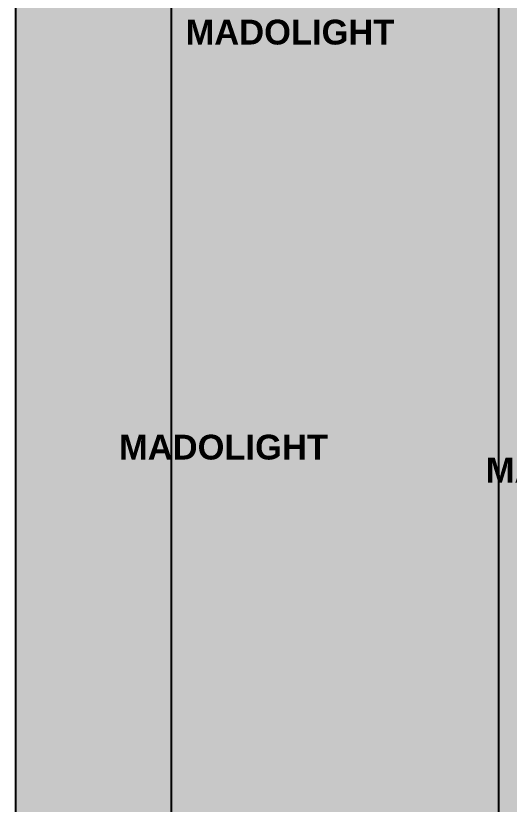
# Model space of a CAD drawing. Header units: millimetres. Extents: x 0 to 670, y 0 to 297.
# Drawn here: x 459.8 to 509.8, y 154.3 to 234.1 of the extents above; entities that cross this region are included whole.
import ezdxf
from ezdxf.enums import TextEntityAlignment as Align

# ---------------------------------------------------------------- set-up
doc = ezdxf.new("R2010")
doc.units = ezdxf.units.MM
for name, color, linetype in [('BACKGROUND', 254, 'Continuous'), ('IMAGES', 7, 'Continuous'), ('LINES', 7, 'Continuous'), ('WATERMARK', 9, 'Continuous')]:
    doc.layers.add(name, color=color, linetype=linetype)
doc.styles.add('ARIAL_BOLD', font='arialbd.ttf')
picture_1 = doc.add_image_def('image12.jpg', size_in_pixel=(2346, 13172))

msp = doc.modelspace()

# ---------------------------------------------------------------- hatches: boundary and pattern name
at = {"layer": 'BACKGROUND', "true_color": 0xfffdf0}
msp.add_hatch(color=7, dxfattribs=at).paths.add_polyline_path([(459.806, 296.968), (669.821, 296.968), (669.821, 0), (459.806, 0)])

# ---------------------------------------------------------------- linework, layer by layer
at = {"layer": 'LINES', "true_color": 0x545454}
msp.add_lwpolyline([(669.737, 0), (459.806, 0), (459.806, 296.926), (669.737, 296.926)], close=True, dxfattribs=at)

# ---------------------------------------------------------------- texts
at = {"layer": 'WATERMARK', "true_color": 0xf5f5f5, "style": 'ARIAL_BOLD'}
for p, p2 in [((476.993, 231.225), (498.137, 231.225)), ((470.262, 189.188), (491.406, 189.188)), ((507.388, 186.859), (528.533, 186.859))]:
    msp.add_text('MADOLIGHT', height=2.5144, dxfattribs=at).set_placement(p, p2, align=Align.FIT)

# ---------------------------------------------------------------- pictures from other files: only their frames are drawn
at = {"layer": 'IMAGES'}
image = msp.add_image(picture_1, insert=(475.587, 66.482), size_in_units=(33.094, 185.813), dxfattribs=at)
image.dxf.flags = 11

doc.saveas('drawing.dxf')
